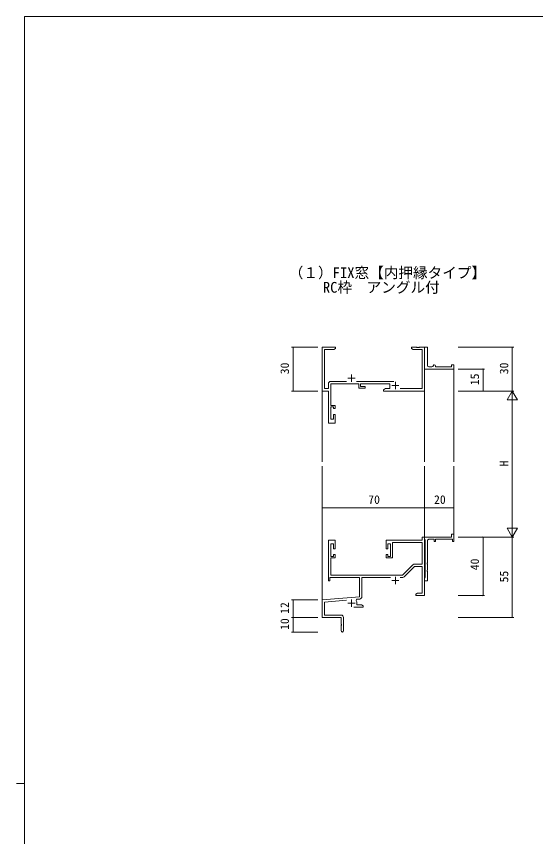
# Model space of a CAD drawing. Units: millimetres, scale not verified. Extents: x -1188 to 399, y -840 to 288.
# Drawn here: x -1188 to -833, y -279 to 283 of the extents above; entities that cross this region are included whole.
import ezdxf
from ezdxf.enums import TextEntityAlignment as Align

# ---------------------------------------------------------------- set-up
doc = ezdxf.new("R2010")
doc.units = ezdxf.units.MM
doc.header["$LTSCALE"] = 4
for name, color, linetype, lineweight in [('0-1_YKK_ZWAK', 7, 'Continuous', 9), ('0-3_YKK_12', 2, 'Continuous', 9), ('0-4_YKK_D', 6, 'Continuous', 9), ('0-5_YKK_11', 7, 'Continuous', 9)]:
    doc.layers.add(name, color=color, linetype=linetype, lineweight=lineweight)
doc.layers.add('0-2_USER1', color=4, linetype='Continuous')
doc.styles.add('ＭＳ ゴシック', font='')
doc.styles.get('ＭＳ ゴシック').set_extended_font_data('MS Gothic')

msp = doc.modelspace()

# ---------------------------------------------------------------- linework, layer by layer
at = {"layer": '0-1_YKK_ZWAK'}
for p, q in [((-1182.4, -767.151), (-1182.4, 282.849)), ((357.6, 282.849), (-1182.4, 282.849)), ((-1188, -242.151), (-1182.4, -242.151))]:
    msp.add_line(p, q, dxfattribs=at)
at = {"layer": '0-3_YKK_12'}
for p, q in [((-888.776, 41.732), (-888.776, -22.069)), ((-978.776, 27.687), (-978.776, -22.069)), ((-908.776, 26.432), (-908.776, -22.069)), ((-978.776, -117.137), (-978.776, -25.069)), ((-908.776, -73.57), (-908.776, -25.069)), ((-888.776, -73.57), (-888.776, -25.069))]:
    msp.add_line(p, q, dxfattribs=at)
at = {"layer": '0-4_YKK_D'}
for p, q in [((-981.776, 56.432), (-999.776, 56.432)), ((-998.776, 56.432), (-998.776, 26.432)), ((-885.776, 56.432), (-847.776, 56.432)), ((-848.776, 56.432), (-848.776, 26.432)), ((-885.776, 41.432), (-867.776, 41.432)), ((-868.776, 26.432), (-868.776, 41.432)), ((-981.776, 26.432), (-999.776, 26.432)), ((-885.776, 26.432), (-867.776, 26.432)), ((-885.776, 26.432), (-847.776, 26.432)), ((-885.776, 26.432), (-847.776, 26.432)), ((-848.776, 26.432), (-852.276, 20.37)), ((-848.776, 26.432), (-848.776, 14.308)), ((-848.776, 26.432), (-845.276, 20.37)), ((-852.276, 20.37), (-845.276, 20.37)), ((-848.776, 19.432), (-848.776, -66.57)), ((-978.776, -69.897), (-978.776, -52.565)), ((-978.776, -53.565), (-908.776, -53.565)), ((-908.776, -66.937), (-908.776, -52.565)), ((-908.776, -72.175), (-908.776, -52.565)), ((-908.776, -53.565), (-888.776, -53.565)), ((-888.776, -66.937), (-888.776, -52.565)), ((-848.776, -73.57), (-848.776, -61.445)), ((-845.276, -67.507), (-852.276, -67.507)), ((-848.776, -73.57), (-852.276, -67.507)), ((-848.776, -73.57), (-845.276, -67.507)), ((-885.776, -73.565), (-847.776, -73.565)), ((-885.776, -73.57), (-867.776, -73.57)), ((-885.776, -73.57), (-847.776, -73.57)), ((-868.776, -73.57), (-868.776, -113.565)), ((-848.776, -73.565), (-848.776, -128.565)), ((-981.776, -116.565), (-999.776, -116.565)), ((-998.776, -128.565), (-998.776, -116.565)), ((-885.776, -113.565), (-867.776, -113.565)), ((-981.776, -128.565), (-999.776, -128.565)), ((-981.776, -128.565), (-999.776, -128.565)), ((-998.776, -128.565), (-998.776, -138.565)), ((-885.776, -128.565), (-847.776, -128.565)), ((-981.776, -138.565), (-999.776, -138.565))]:
    msp.add_line(p, q, dxfattribs=at)
for centre, start, end in [((-998.776, 56.432), 90, 270), ((-998.776, 56.432), 270, 90), ((-848.776, 56.432), 90, 270), ((-848.776, 56.432), 270, 90), ((-868.776, 41.432), 90, 270), ((-868.776, 41.432), 270, 90), ((-998.776, 26.432), 90, 270), ((-998.776, 26.432), 270, 90), ((-868.776, 26.432), 90, 270), ((-868.776, 26.432), 270, 90), ((-978.776, -53.565), 0, 180), ((-978.776, -53.565), 180, 0), ((-908.776, -53.565), 0, 180), ((-908.776, -53.565), 0, 180), ((-908.776, -53.565), 180, 0), ((-908.776, -53.565), 180, 0), ((-888.776, -53.565), 0, 180), ((-888.776, -53.565), 180, 0), ((-868.776, -73.57), 90, 270), ((-868.776, -73.57), 270, 90), ((-998.776, -116.565), 90, 270), ((-998.776, -116.565), 270, 90), ((-868.776, -113.565), 90, 270), ((-868.776, -113.565), 270, 90), ((-998.776, -128.565), 90, 270), ((-998.776, -128.565), 90, 270), ((-998.776, -128.565), 270, 90), ((-998.776, -128.565), 270, 90), ((-848.776, -128.565), 90, 270), ((-848.776, -128.565), 270, 90), ((-998.776, -138.565), 90, 270), ((-998.776, -138.565), 270, 90)]:
    msp.add_arc(centre, 0.106, start, end, dxfattribs=at)
at = {"layer": '0-5_YKK_11'}
for p, q in [((-978.776, 56.432), (-969.776, 56.432)), ((-978.776, 26.432), (-978.776, 56.432)), ((-969.776, 56.432), (-969.776, 55.432)), ((-917.776, 56.432), (-914.234, 56.432)), ((-917.776, 55.432), (-917.776, 56.432)), ((-914.234, 56.432), (-914.051, 56.312)), ((-914.051, 56.312), (-913.501, 56.312)), ((-913.501, 56.312), (-913.317, 56.432)), ((-913.317, 56.432), (-913.234, 56.432)), ((-913.234, 56.432), (-913.051, 56.312)), ((-913.051, 56.312), (-912.501, 56.312)), ((-912.501, 56.312), (-912.317, 56.432)), ((-912.317, 56.432), (-908.776, 56.432)), ((-908.776, 56.432), (-906.776, 56.432)), ((-908.776, 42.932), (-908.776, 56.432)), ((-908.776, 56.432), (-908.776, 26.432)), ((-906.776, 56.432), (-906.776, 43.932)), ((-977.146, 54.802), (-977.146, 28.062)), ((-970.867, 54.802), (-977.146, 54.802)), ((-969.776, 55.432), (-970.867, 54.802)), ((-916.684, 54.802), (-917.776, 55.432)), ((-910.406, 54.802), (-916.684, 54.802)), ((-910.406, 28.062), (-910.406, 54.802)), ((-908.776, 41.432), (-908.776, 42.932)), ((-888.776, 41.432), (-908.776, 41.432)), ((-905.776, 42.932), (-903.776, 42.932)), ((-902.776, 44.432), (-902.276, 44.432)), ((-902.776, 43.932), (-902.776, 44.432)), ((-901.276, 43.432), (-901.276, 42.932)), ((-901.276, 42.932), (-890.276, 42.932)), ((-890.276, 44.432), (-888.776, 44.432)), ((-890.276, 42.932), (-890.276, 44.432)), ((-888.776, 44.432), (-888.776, 41.432)), ((-961.276, 35.132), (-956.276, 35.132)), ((-958.776, 37.632), (-958.776, 32.632)), ((-974.576, 28.062), (-974.576, 31.462)), ((-972.976, 33.062), (-962.126, 33.062)), ((-972.946, 31.432), (-972.946, 16.632)), ((-953.676, 31.432), (-972.946, 31.432)), ((-955.425, 33.062), (-929.869, 33.062)), ((-953.676, 28.432), (-953.676, 31.432)), ((-949.476, 28.432), (-953.676, 28.432)), ((-952.676, 31.432), (-952.676, 29.432)), ((-932.476, 31.432), (-952.676, 31.432)), ((-952.676, 29.432), (-949.476, 29.432)), ((-949.476, 29.432), (-949.476, 28.432)), ((-932.476, 28.062), (-932.476, 31.432)), ((-931.276, 30.132), (-926.276, 30.132)), ((-928.776, 32.632), (-928.776, 27.632)), ((-974.576, 26.432), (-978.776, 26.432)), ((-977.146, 28.062), (-974.576, 28.062)), ((-974.576, 4.432), (-974.576, 26.432)), ((-936.976, 27.232), (-935.538, 28.062)), ((-936.976, 26.432), (-936.976, 27.232)), ((-908.776, 26.432), (-936.976, 26.432)), ((-935.538, 28.062), (-932.476, 28.062)), ((-925.536, 28.062), (-910.406, 28.062)), ((-972.946, 16.632), (-969.976, 16.632)), ((-972.946, 15.632), (-972.946, 7.132)), ((-970.976, 15.632), (-972.946, 15.632)), ((-970.976, 14.432), (-970.976, 15.632)), ((-969.976, 14.432), (-970.976, 14.432)), ((-969.976, 16.632), (-969.976, 14.432)), ((-972.946, 7.132), (-970.976, 7.132)), ((-970.976, 10.432), (-969.976, 10.432)), ((-970.976, 7.132), (-970.976, 10.432)), ((-969.976, 10.432), (-969.976, 4.432)), ((-969.976, 4.432), (-974.576, 4.432)), ((-890.276, -71.565), (-888.776, -71.565)), ((-890.276, -73.565), (-890.276, -71.565)), ((-888.776, -71.565), (-888.776, -76.565)), ((-974.576, -75.565), (-974.576, -103.565)), ((-969.976, -75.565), (-974.576, -75.565)), ((-972.946, -78.265), (-970.976, -78.265)), ((-972.946, -86.765), (-972.946, -78.265)), ((-970.976, -78.265), (-970.976, -81.565)), ((-969.976, -81.565), (-969.976, -75.565)), ((-934.976, -75.565), (-934.976, -81.565)), ((-910.406, -75.565), (-934.976, -75.565)), ((-933.976, -78.265), (-931.976, -78.265)), ((-933.976, -81.565), (-933.976, -78.265)), ((-931.976, -78.265), (-931.976, -86.765)), ((-930.776, -77.195), (-910.406, -77.195)), ((-930.776, -87.765), (-930.776, -77.195)), ((-910.406, -73.565), (-910.406, -75.565)), ((-908.776, -73.565), (-910.406, -73.565)), ((-910.406, -77.195), (-910.406, -92.065)), ((-908.776, -73.565), (-890.276, -73.565)), ((-908.776, -74.865), (-908.776, -73.565)), ((-908.776, -113.565), (-908.776, -73.565)), ((-908.576, -75.065), (-908.776, -74.865)), ((-908.276, -75.365), (-908.576, -75.065)), ((-908.276, -101.265), (-908.276, -75.365)), ((-906.776, -76.065), (-906.776, -91.107)), ((-902.276, -75.065), (-905.776, -75.065)), ((-902.276, -76.565), (-902.276, -75.065)), ((-901.276, -76.565), (-902.276, -76.565)), ((-901.276, -75.065), (-901.276, -76.565)), ((-889.776, -75.065), (-901.276, -75.065)), ((-889.776, -76.565), (-889.776, -75.065)), ((-888.776, -76.565), (-889.776, -76.565)), ((-970.976, -81.565), (-969.976, -81.565)), ((-934.976, -81.565), (-933.976, -81.565)), ((-970.976, -86.765), (-972.946, -86.765)), ((-972.946, -87.765), (-969.976, -87.765)), ((-972.946, -99.565), (-972.946, -87.765)), ((-970.976, -85.565), (-970.976, -86.765)), ((-969.976, -85.565), (-970.976, -85.565)), ((-969.976, -87.765), (-969.976, -85.565)), ((-934.976, -85.565), (-934.976, -87.765)), ((-933.976, -85.565), (-934.976, -85.565)), ((-934.976, -87.765), (-930.776, -87.765)), ((-933.976, -86.765), (-933.976, -85.565)), ((-931.976, -86.765), (-933.976, -86.765)), ((-916.744, -92.534), (-923.776, -99.565)), ((-922.632, -100.726), (-915.601, -93.695)), ((-910.406, -92.065), (-915.613, -92.065)), ((-915.601, -93.695), (-910.406, -93.695)), ((-910.406, -93.695), (-910.406, -111.935)), ((-906.776, -91.107), (-906.896, -91.29)), ((-906.896, -91.29), (-906.896, -91.84)), ((-906.896, -91.84), (-906.776, -92.023)), ((-906.776, -92.023), (-906.776, -96.107)), ((-923.776, -99.565), (-972.946, -99.565)), ((-928.776, -100.765), (-928.776, -105.765)), ((-906.776, -96.107), (-906.896, -96.29)), ((-906.896, -96.29), (-906.896, -96.84)), ((-906.896, -96.84), (-906.776, -97.023)), ((-906.776, -97.023), (-906.776, -103.565)), ((-974.576, -103.565), (-973.576, -103.565)), ((-973.576, -101.195), (-953.276, -101.195)), ((-973.576, -103.565), (-973.576, -101.195)), ((-953.276, -101.195), (-953.276, -114.334)), ((-951.646, -101.195), (-932.126, -101.195)), ((-951.646, -114.362), (-951.646, -101.195)), ((-931.276, -103.265), (-926.276, -103.265)), ((-925.425, -101.195), (-923.763, -101.195)), ((-908.776, -101.765), (-908.576, -101.565)), ((-908.776, -103.565), (-908.776, -101.765)), ((-906.776, -103.565), (-908.776, -103.565)), ((-908.576, -101.565), (-908.276, -101.265)), ((-913.685, -111.935), (-914.776, -112.565)), ((-910.406, -111.935), (-913.685, -111.935)), ((-953.276, -114.334), (-978.776, -116.565)), ((-978.776, -116.565), (-978.776, -128.565)), ((-977.146, -118.059), (-962.145, -116.746)), ((-958.776, -116.365), (-958.776, -121.365)), ((-955.637, -116.906), (-955.256, -116.144)), ((-955.256, -116.144), (-953.106, -115.955)), ((-914.776, -112.565), (-914.776, -113.565)), ((-914.776, -113.565), (-912.734, -113.565)), ((-912.734, -113.565), (-912.551, -113.445)), ((-912.551, -113.445), (-912.001, -113.445)), ((-912.001, -113.445), (-911.817, -113.565)), ((-911.817, -113.565), (-911.734, -113.565)), ((-911.734, -113.565), (-911.551, -113.445)), ((-911.551, -113.445), (-911.001, -113.445)), ((-911.001, -113.445), (-910.817, -113.565)), ((-910.817, -113.565), (-908.776, -113.565)), ((-977.146, -126.935), (-977.146, -118.059)), ((-961.276, -118.865), (-956.276, -118.865)), ((-957.126, -121.565), (-950.776, -121.565)), ((-955.076, -119.935), (-955.076, -118.865)), ((-951.867, -119.935), (-955.076, -119.935)), ((-950.776, -120.565), (-951.867, -119.935)), ((-950.776, -121.565), (-950.776, -120.565)), ((-978.776, -128.565), (-965.776, -128.565)), ((-965.876, -126.935), (-977.146, -126.935)), ((-965.776, -128.565), (-965.776, -133.107)), ((-964.276, -137.815), (-964.276, -128.535)), ((-965.776, -133.107), (-965.656, -133.29)), ((-965.656, -133.84), (-965.776, -134.023)), ((-965.776, -134.023), (-965.776, -137.815)), ((-965.656, -133.29), (-965.656, -133.84))]:
    msp.add_line(p, q, dxfattribs=at)
for centre, radius, start, end in [((-905.776, 43.932), 1, 180.00009, 270.00008), ((-903.776, 43.932), 1, 270.00009, 0.00008), ((-902.276, 43.432), 1, 0.00009, 90.00008), ((-972.976, 31.462), 1.6, 90, 179.99998), ((-905.776, -76.065), 1, 89.99997, 180.00002), ((-915.613, -93.665), 1.6, 89.99998, 134.99998), ((-923.763, -99.595), 1.6, 269.99998, 314.99998), ((-958.776, -118.865), 3.7, 0, 31.9633), ((-953.246, -114.362), 1.6, 275, 0), ((-965.876, -128.535), 1.6, 0, 89.99998), ((-965.026, -137.815), 0.75, 179.99998, 0)]:
    msp.add_arc(centre, radius, start, end, dxfattribs=at)

# ---------------------------------------------------------------- texts
at = {"layer": '0-2_USER1', "style": 'ＭＳ ゴシック'}
for s, p in [('（１）FIX窓【内押縁タイプ】', (-1001.662, 101.551)), ('RC枠  アングル付', (-978.358, 91.551))]:
    msp.add_text(s, height=7.331, dxfattribs=at).set_placement(p, align=Align.BOTTOM_LEFT)
at = {"layer": '0-4_YKK_D', "color": 4, "style": 'ＭＳ ゴシック'}
for s, p in [('30', (-999.776, 37.912)), ('30', (-849.776, 37.912)), ('15', (-869.776, 30.412)), ('H', (-849.776, -25.169)), ('40', (-869.776, -96.237)), ('55', (-849.776, -104.585)), ('12', (-999.776, -126.085)), ('10', (-999.776, -137.085))]:
    msp.add_text(s, height=5.865, rotation=90, dxfattribs=at).set_placement(p, align=Align.BOTTOM_LEFT)
for s, p in [('70', (-947.296, -52.565)), ('20', (-902.296, -52.565))]:
    msp.add_text(s, height=5.865, dxfattribs=at).set_placement(p, align=Align.BOTTOM_LEFT)

doc.saveas('drawing.dxf')
